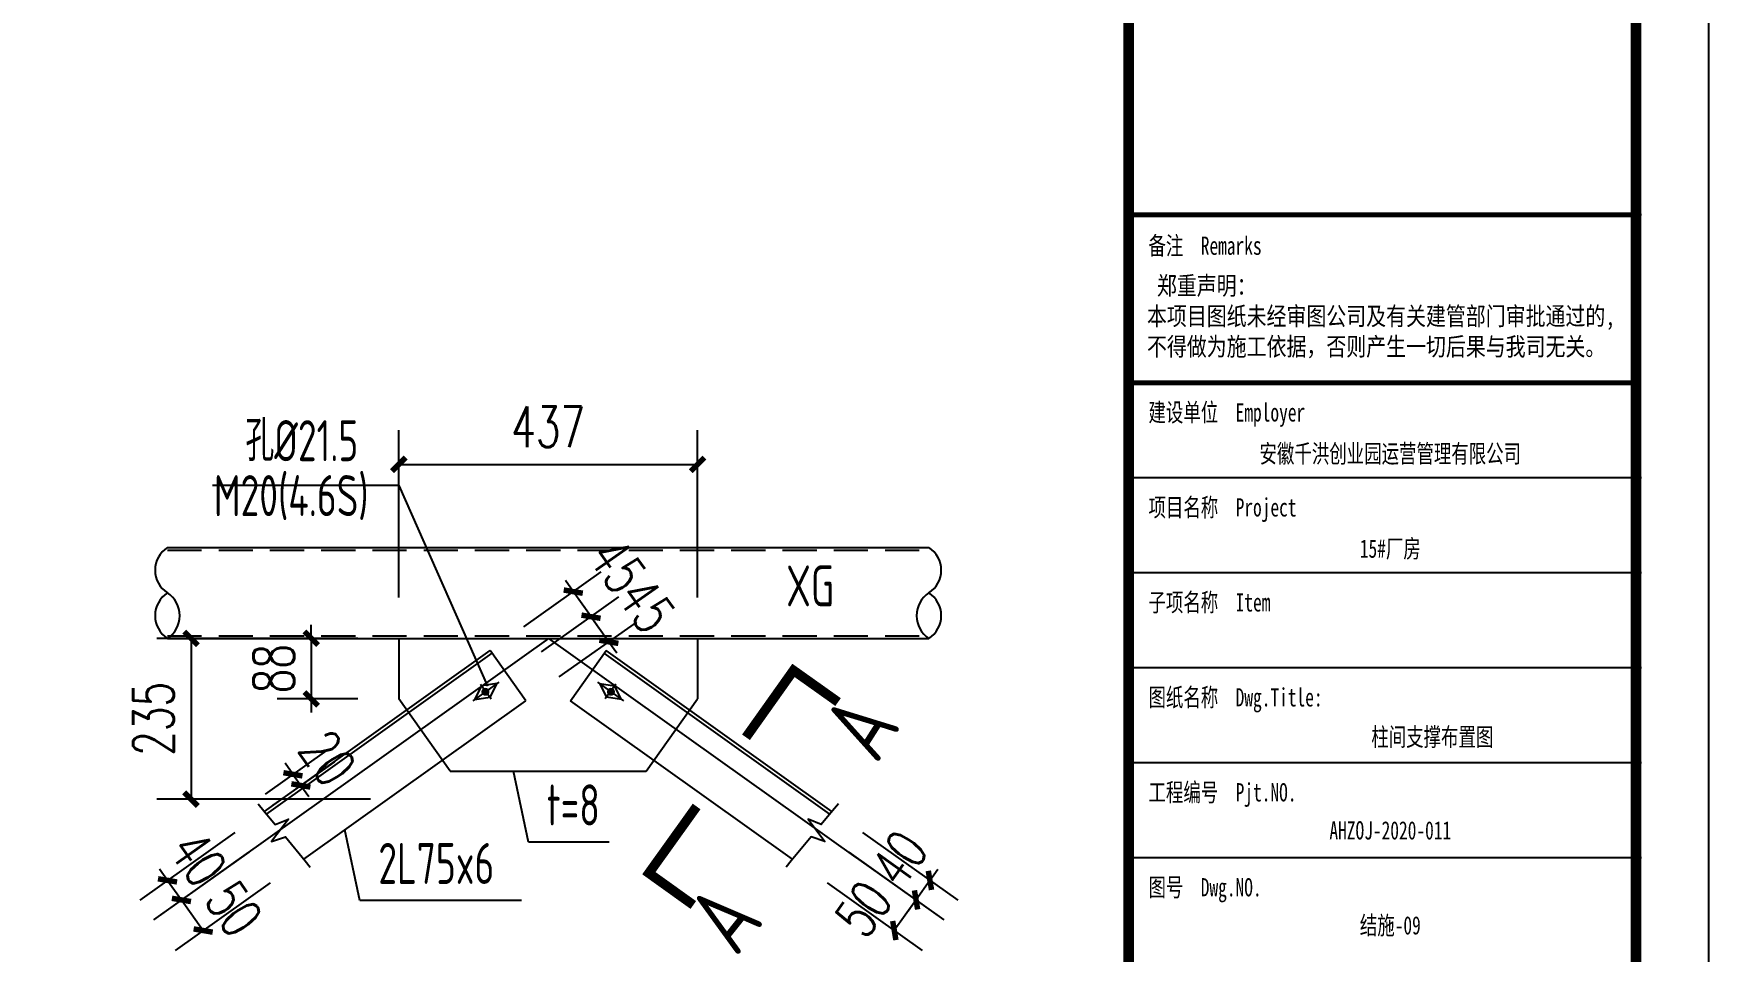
# Model space of a CAD drawing. Extents: x 177291 to 1288761, y 177638 to 322898.
# Drawn here: x 874348 to 898858, y 194538 to 207971 of the extents above; entities that cross this region are included whole.
import ezdxf
from ezdxf.enums import TextEntityAlignment as Align

# ---------------------------------------------------------------- set-up
doc = ezdxf.new("R2010")
doc.units = 0
doc.header["$LTSCALE"] = 1000
doc.linetypes.add('DASHED', pattern=[0.75, 0.5, -0.25])
for name, color, linetype in [('AXIS', 3, 'Continuous'), ('DOTE', 1, 'Continuous'), ('PUB_TEXT', 7, 'Continuous'), ('PUB_TITLE', 4, 'Continuous'), ('SC', 3, 'Continuous'), ('TEXT', 7, 'Continuous'), ('XG', 6, 'Continuous'), ('粗线', 5, 'Continuous')]:
    doc.layers.add(name, color=color, linetype=linetype)
doc.styles.add('_gyy_title_ST', font='', dxfattribs={"width": 0.8})
doc.styles.add('_TCH_DIM_T3', font='SIMPLEX', dxfattribs={"width": 0.705882, "bigfont": 'GBCBIG'})
doc.styles.add('TSS-CTXT', font='tssdeng.shx', dxfattribs={"width": 0.8, "bigfont": 'gbcbig.shx'})
doc.styles.add('TSSD_Label', font='tssdeng.shx', dxfattribs={"width": 0.7, "bigfont": 'hztxt.shx'})
doc.styles.get('_gyy_title_ST').set_extended_font_data('SimSun')
doc.dimstyles.new('TCH-200-10', dxfattribs={"dimtxt": 595, "dimasz": 200, "dimexe": 500, "dimexo": 600, "dimgap": 252.5, "dimtad": 1, "dimdec": 0, "dimlfac": 0.1, "dimzin": 0, "dimdsep": 46, "dimtxsty": '_TCH_DIM_T3', "dimblk": 'ARCHTICK', "dimcen": 0.09, "dimclrd": 124, "dimclre": 124, "dimclrt": 7, "dimazin": 2, "dimtfac": 1, "dimtdec": 0, "dimtix": 1, "dimtmove": 2, "dimatfit": 3, "dimfxl": 1, "dimtolj": 1, "dimtzin": 0, "dimarcsym": 0})

# ---------------------------------------------------------------- blocks, each defined once
blk = doc.blocks.new('_ArchTick')
at = {"color": 0, "linetype": 'ByBlock', "const_width": 0.4}
blk.add_lwpolyline([(-0.5, -0.5), (0.5, 0.5)], dxfattribs=at)
blk = doc.blocks.new('*D1607')
at = {"layer": 'AXIS', "color": 124, "lineweight": -2, "transparency": 16777216}
for p, q in [((877296, 196279), (875902, 195289)), ((877498, 195994), (876104, 195004)), ((876309, 195579), (876193, 195742)), ((876309, 195579), (876512, 195293)), ((876512, 195293), (876628, 195130))]:
    blk.add_line(p, q, dxfattribs=at)
at = {"layer": 'Defpoints', "color": 0, "transparency": 16777216}
for p in [(877785, 196626, 101462), (877988, 196341, 101464), (876512, 195293)]:
    blk.add_point(p, dxfattribs=at)
at = {"layer": 'AXIS', "color": 124, "lineweight": -2, "transparency": 16777216, "xscale": 200, "yscale": 200, "zscale": 200}
for p, rotation in [((876309, 195579), 305.3774153903356), ((876512, 195293), 125.3774153903356)]:
    blk.add_blockref('_ArchTick', p, dxfattribs=dict(at, rotation=rotation))
at = {"layer": 'AXIS', "color": 7, "transparency": 16777216, "insert": (876758, 195897), "char_height": 595, "attachment_point": 5, "rotation": 305.3774, "style": '_TCH_DIM_T3'}
blk.add_mtext('\\A1;40', dxfattribs=at)
blk = doc.blocks.new('*D1608')
at = {"layer": 'AXIS', "color": 124, "lineweight": -2, "transparency": 16777216}
for p, q in [((877495, 195991), (876104, 195004)), ((877813, 195542), (876423, 194555)), ((876512, 195293), (876830, 194845))]:
    blk.add_line(p, q, dxfattribs=at)
at = {"layer": 'Defpoints', "color": 0, "transparency": 16777216}
for p in [(877984, 196338, 101462), (878302, 195890, 101465), (876830, 194845)]:
    blk.add_point(p, dxfattribs=at)
at = {"layer": 'AXIS', "color": 124, "lineweight": -2, "transparency": 16777216, "xscale": 200, "yscale": 200, "zscale": 200}
for p, rotation in [((876512, 195293), 125.3774153904201), ((876830, 194845), 305.3774153904201)]:
    blk.add_blockref('_ArchTick', p, dxfattribs=dict(at, rotation=rotation))
at = {"layer": 'AXIS', "color": 7, "transparency": 16777216, "insert": (877279, 195163), "char_height": 595, "attachment_point": 5, "rotation": 305.3774, "style": '_TCH_DIM_T3'}
blk.add_mtext('\\A1;50', dxfattribs=at)
blk = doc.blocks.new('*D1609')
at = {"layer": 'AXIS', "color": 124, "lineweight": -2, "transparency": 16777216}
for p, q in [((878634, 197479), (877737, 196841)), ((878750, 197316), (877852, 196678)), ((878144, 197131), (878028, 197294)), ((878144, 197131), (878260, 196968)), ((878260, 196968), (878376, 196805))]:
    blk.add_line(p, q, dxfattribs=at)
at = {"layer": 'Defpoints', "color": 0, "transparency": 16777216}
for p in [(879123, 197827, 102970), (879239, 197664, 102971), (878260, 196968)]:
    blk.add_point(p, dxfattribs=at)
at = {"layer": 'AXIS', "color": 124, "lineweight": -2, "transparency": 16777216, "xscale": 200, "yscale": 200, "zscale": 200}
for p, rotation in [((878144, 197131), 305.4123468731784), ((878260, 196968), 125.4123468731784)]:
    blk.add_blockref('_ArchTick', p, dxfattribs=dict(at, rotation=rotation))
at = {"layer": 'AXIS', "color": 7, "transparency": 16777216, "insert": (878650, 197368), "char_height": 595, "attachment_point": 5, "rotation": 305.4123, "style": '_TCH_DIM_T3'}
blk.add_mtext('\\A1;20', dxfattribs=at)
blk = doc.blocks.new('*D1629')
at = {"layer": 'AXIS', "color": 124, "lineweight": -2, "transparency": 16777216}
for p, q in [((878412, 199120), (878412, 199320)), ((879093, 199120), (877912, 199120)), ((878412, 199120), (878412, 198235)), ((879093, 198235), (877912, 198235)), ((878412, 198235), (878412, 198035))]:
    blk.add_line(p, q, dxfattribs=at)
at = {"layer": 'Defpoints', "color": 0, "transparency": 16777216}
for p in [(879693, 199120, 103849), (878412, 198235), (879693, 198235, 103563)]:
    blk.add_point(p, dxfattribs=at)
at = {"layer": 'AXIS', "color": 124, "lineweight": -2, "transparency": 16777216, "xscale": 200, "yscale": 200, "zscale": 200}
for p, rotation in [((878412, 199120), 270), ((878412, 198235), 90)]:
    blk.add_blockref('_ArchTick', p, dxfattribs=dict(at, rotation=rotation))
at = {"layer": 'AXIS', "color": 7, "transparency": 16777216, "insert": (877862, 198677), "char_height": 595, "attachment_point": 5, "rotation": 90, "style": '_TCH_DIM_T3'}
blk.add_mtext('\\A1;88', dxfattribs=at)
blk = doc.blocks.new('*D1610')
at = {"layer": 'AXIS', "color": 124, "lineweight": -2, "transparency": 16777216}
for p, q in [((879693, 199720), (879693, 202166)), ((884065, 199720), (884065, 202166)), ((879693, 201666), (884065, 201666))]:
    blk.add_line(p, q, dxfattribs=at)
at = {"layer": 'Defpoints', "color": 0, "transparency": 16777216}
for p in [(884065, 201666), (879693, 199120, 103849), (884065, 199120, 103849)]:
    blk.add_point(p, dxfattribs=at)
at = {"layer": 'AXIS', "color": 124, "lineweight": -2, "transparency": 16777216, "xscale": 200, "yscale": 200, "zscale": 200, "rotation": 180}
blk.add_blockref('_ArchTick', (879693, 201666), dxfattribs=at)
at = {"layer": 'AXIS', "color": 124, "lineweight": -2, "transparency": 16777216, "xscale": 200, "yscale": 200, "zscale": 200}
blk.add_blockref('_ArchTick', (884065, 201666), dxfattribs=at)
at = {"layer": 'AXIS', "color": 7, "transparency": 16777216, "insert": (881879, 202216), "char_height": 595, "attachment_point": 5, "style": '_TCH_DIM_T3'}
blk.add_mtext('\\A1;437', dxfattribs=at)
blk = doc.blocks.new('*D1611')
at = {"layer": 'AXIS', "color": 124, "lineweight": -2, "transparency": 16777216}
for p, q in [((878523, 199120), (876153, 199120)), ((876653, 199120), (876653, 196767)), ((879277, 196767), (876153, 196767))]:
    blk.add_line(p, q, dxfattribs=at)
at = {"layer": 'Defpoints', "color": 0, "transparency": 16777216}
for p in [(879123, 199120, 103849), (876653, 196767), (879877, 196767, 102975)]:
    blk.add_point(p, dxfattribs=at)
at = {"layer": 'AXIS', "color": 124, "lineweight": -2, "transparency": 16777216, "xscale": 200, "yscale": 200, "zscale": 200}
for p, rotation in [((876653, 199120), 90), ((876653, 196767), 270)]:
    blk.add_blockref('_ArchTick', p, dxfattribs=dict(at, rotation=rotation))
at = {"layer": 'AXIS', "color": 7, "transparency": 16777216, "insert": (876103, 197943), "char_height": 595, "attachment_point": 5, "rotation": 90, "style": '_TCH_DIM_T3'}
blk.add_mtext('\\A1;235', dxfattribs=at)
blk = doc.blocks.new('*D1612')
at = {"layer": 'AXIS', "color": 124, "lineweight": -2, "transparency": 16777216}
for p, q in [((881521, 199289), (882653, 200093)), ((882246, 199804), (882130, 199967)), ((882506, 199437), (882246, 199804)), ((881782, 198922), (882914, 199726)), ((882506, 199437), (882622, 199274))]:
    blk.add_line(p, q, dxfattribs=at)
at = {"layer": 'Defpoints', "color": 0, "transparency": 16777216}
for p in [(882246, 199804), (881032, 198942, 102714), (881293, 198575, 103506)]:
    blk.add_point(p, dxfattribs=at)
at = {"layer": 'AXIS', "color": 124, "lineweight": -2, "transparency": 16777216, "xscale": 200, "yscale": 200, "zscale": 200}
for p, rotation in [((882246, 199804), 305.3774153900254), ((882506, 199437), 125.3774153900254)]:
    blk.add_blockref('_ArchTick', p, dxfattribs=dict(at, rotation=rotation))
at = {"layer": 'AXIS', "color": 7, "transparency": 16777216, "insert": (882893, 200186), "char_height": 595, "attachment_point": 5, "rotation": 305.3774, "style": '_TCH_DIM_T3'}
blk.add_mtext('\\A1;45', dxfattribs=at)
blk = doc.blocks.new('*D1613')
at = {"layer": 'AXIS', "color": 124, "lineweight": -2, "transparency": 16777216}
for p, q in [((881782, 198922), (882914, 199726)), ((882506, 199437), (882390, 199600)), ((882042, 198555), (883174, 199359)), ((882506, 199437), (882767, 199070)), ((882767, 199070), (882883, 198907))]:
    blk.add_line(p, q, dxfattribs=at)
at = {"layer": 'Defpoints', "color": 0, "transparency": 16777216}
for p in [(882767, 199070), (881293, 198575, 103506), (881553, 198208, 102718)]:
    blk.add_point(p, dxfattribs=at)
at = {"layer": 'AXIS', "color": 124, "lineweight": -2, "transparency": 16777216, "xscale": 200, "yscale": 200, "zscale": 200}
for p, rotation in [((882506, 199437), 305.3774153909487), ((882767, 199070), 125.3774153909487)]:
    blk.add_blockref('_ArchTick', p, dxfattribs=dict(at, rotation=rotation))
at = {"layer": 'AXIS', "color": 7, "transparency": 16777216, "insert": (883317, 199606), "char_height": 595, "attachment_point": 5, "rotation": 305.3774, "style": '_TCH_DIM_T3'}
blk.add_mtext('\\A1;45', dxfattribs=at)
blk = doc.blocks.new('*D1614')
at = {"layer": 'AXIS', "color": 124, "lineweight": -2, "transparency": 16777216}
for p, q in [((886478, 196279), (887872, 195289)), ((886276, 195994), (887670, 195004)), ((887465, 195579), (887580, 195742)), ((887465, 195579), (887262, 195293)), ((887262, 195293), (887146, 195130))]:
    blk.add_line(p, q, dxfattribs=at)
at = {"layer": 'Defpoints', "color": 0, "transparency": 16777216}
for p in [(885989, 196626, 101462), (885786, 196341, 101464), (887262, 195293)]:
    blk.add_point(p, dxfattribs=at)
at = {"layer": 'AXIS', "color": 124, "lineweight": -2, "transparency": 16777216, "xscale": 200, "yscale": 200, "zscale": 200}
for p, rotation in [((887465, 195579), 234.6225846096644), ((887262, 195293), 54.62258460966439)]:
    blk.add_blockref('_ArchTick', p, dxfattribs=dict(at, rotation=rotation))
at = {"layer": 'AXIS', "color": 7, "transparency": 16777216, "insert": (887016, 195897), "char_height": 595, "attachment_point": 5, "rotation": 54.6226, "style": '_TCH_DIM_T3'}
blk.add_mtext('\\A1;40', dxfattribs=at)
blk = doc.blocks.new('*D1615')
at = {"layer": 'AXIS', "color": 124, "lineweight": -2, "transparency": 16777216}
for p, q in [((886279, 195991), (887670, 195004)), ((885961, 195542), (887351, 194555)), ((887262, 195293), (886944, 194845))]:
    blk.add_line(p, q, dxfattribs=at)
at = {"layer": 'Defpoints', "color": 0, "transparency": 16777216}
for p in [(885790, 196338, 101462), (885472, 195890, 101465), (886944, 194845)]:
    blk.add_point(p, dxfattribs=at)
at = {"layer": 'AXIS', "color": 124, "lineweight": -2, "transparency": 16777216, "xscale": 200, "yscale": 200, "zscale": 200}
for p, rotation in [((887262, 195293), 54.62258460957983), ((886944, 194845), 234.6225846095798)]:
    blk.add_blockref('_ArchTick', p, dxfattribs=dict(at, rotation=rotation))
at = {"layer": 'AXIS', "color": 7, "transparency": 16777216, "insert": (886495, 195163), "char_height": 595, "attachment_point": 5, "rotation": 54.6226, "style": '_TCH_DIM_T3'}
blk.add_mtext('\\A1;50', dxfattribs=at)

msp = doc.modelspace()

# ---------------------------------------------------------------- linework, layer by layer
for p, q in [((879693.39, 199119.53, 281.85), (879693.39, 198235.39, -4.52)), ((884064.69, 199119.53, 281.85), (884064.69, 198235.39, -4.52)), ((881156.56, 198478.45, -2.26), (880777.23, 198206.64, -2.26)), ((880804.32, 198226.06, -2.26), (880908.65, 198423.83, -2.26)), ((880889.23, 198450.93, -2.26), (881044.55, 198234.17, -2.26)), ((881129.47, 198459.04, -2.26), (880908.65, 198423.83, -2.26)), ((881129.47, 198459.04, -2.26), (881025.14, 198261.26, -2.26)), ((882601.52, 198478.45, -2.26), (882980.86, 198206.64, -2.26)), ((882628.61, 198459.04, -2.26), (882849.43, 198423.83, -2.26)), ((882628.61, 198459.04, -2.26), (882732.94, 198261.26, -2.26)), ((882868.85, 198450.93, -2.26), (882713.53, 198234.17, -2.26)), ((882953.76, 198226.06, -2.26), (882849.43, 198423.83, -2.26)), ((880446.68, 197175.9), (879693.39, 198235.39, -4.52)), ((880804.32, 198226.06, -2.26), (881025.14, 198261.26, -2.26)), ((882953.76, 198226.06, -2.26), (882732.94, 198261.26, -2.26)), ((883311.4, 197175.9), (884064.69, 198235.39, -4.52)), ((880446.68, 197175.9), (883311.4, 197175.9))]:
    msp.add_line(p, q)
at = {"const_width": 50, "elevation": -2.26}
for points in [[(880984.22, 198361.63, 1), (880936.93, 198314.65, 1.00295918), (880984.22, 198361.63)], [(882773.86, 198361.63, -1), (882821.15, 198314.65, -1.00295918), (882773.86, 198361.63)]]:
    msp.add_lwpolyline(points, format="xyb", dxfattribs=at)
at = {"layer": 'AXIS'}
for p, q in [((879696.13, 201356.28, -1266.06), (876966.13, 201356.28, -1266.06)), ((880997.38, 198422.84, -1266.06), (879696.13, 201356.28, -1266.06)), ((881588.62, 196138.64, -100970.55), (881369.2, 197175.9)), ((879124.75, 195282.69, -103043.88), (878905.34, 196319.95, -2073.33)), ((882769.47, 196138.64, -100970.55), (881588.62, 196138.64, -100970.55)), ((881486.45, 195282.69, -103043.88), (879124.75, 195282.69, -103043.88))]:
    msp.add_line(p, q, dxfattribs=at)
at = {"layer": 'DOTE'}
for p in [(877390.33, 195913.21, -2972.53), (886383.52, 195913.21, -2972.53)]:
    msp.add_line(p, (881886.93, 199119.53, -792.33), dxfattribs=at)
at = {"layer": 'PUB_TITLE'}
for p, q in [((897876.12, 205318.52), (890392.97, 205318.52)), ((897876.12, 201470.04), (890392.97, 201470.04)), ((897876.12, 200080.32), (890392.97, 200080.32)), ((897876.12, 198690.59), (890392.97, 198690.59)), ((897876.12, 197300.86), (890392.97, 197300.86)), ((897876.12, 195911.13), (890392.97, 195911.13))]:
    msp.add_line(p, q, dxfattribs=at)
msp.add_lwpolyline([(809660.89, 240960.27), (898858.27, 240960.27), (898858.27, 177959.98), (809660.89, 177959.98)], close=True, dxfattribs=at)
at = {"layer": 'PUB_TITLE', "const_width": 159.09}
for points in [[(812312.42, 179020.59), (812312.42, 239899.66), (897797.66, 239899.66), (897797.66, 179020.59)], [(890373.38, 239899.66), (897797.66, 239899.66), (897797.66, 179020.59), (890373.38, 179020.59)]]:
    msp.add_lwpolyline(points, close=True, dxfattribs=at)
at = {"layer": 'PUB_TITLE', "const_width": 74.83}
for points in [[(890392.97, 205318.52), (897876.12, 205318.52)], [(890392.97, 202859.77), (897876.12, 202859.77)]]:
    msp.add_lwpolyline(points, dxfattribs=at)
at = {"layer": 'SC', "extrusion": (0.0037, 0.008783, 0.999955)}
for p, q in [((877727.14, 196585.19, -2396.47), (881032.01, 198941.74, -794.08)), ((877758.55, 196547.21, -2385.83), (881060.47, 198901.65, -784.88)), ((881553.07, 198207.93), (881032.01, 198941.74, -4.52)), ((881553.07, 198207.93), (881032.01, 198941.74, -4.52)), ((878302.19, 195889.87, -2365.78), (881553.07, 198207.93, -789.57))]:
    msp.add_line(p, q, dxfattribs=at)
at = {"layer": 'SC', "extrusion": (-0.0037, 0.008783, 0.999955)}
for p, q in [((882205.01, 198207.93), (882726.07, 198941.74, -4.52)), ((882205.01, 198207.93), (882726.07, 198941.74, -4.52)), ((885999.53, 196547.21, -2385.83), (882697.61, 198901.65, -784.88)), ((886030.94, 196585.19, -2396.47), (882726.07, 198941.74, -794.08)), ((885455.9, 195889.87, -2365.78), (882205.01, 198207.93, -789.57))]:
    msp.add_line(p, q, dxfattribs=at)
at = {"layer": 'SC', "elevation": -2386.32}
for points in [[(877633.19, 196698.8), (877717.17, 196597.25), (877882.13, 196397.79), (878077.04, 196475.93), (877829.5, 196148.39), (878033.04, 196215.31), (878321.51, 195866.5), (878397.99, 195774.03)], [(886124.89, 196698.8), (886040.91, 196597.25), (885875.95, 196397.79), (885681.04, 196475.93), (885928.58, 196148.39), (885725.04, 196215.31), (885436.57, 195866.5), (885360.09, 195774.03)]]:
    msp.add_lwpolyline(points, dxfattribs=at)
at = {"layer": 'XG'}
for p, q in [((876307.84, 200449.53, 281.85), (887450.24, 200449.53, 281.85)), ((876307.84, 199119.53, 281.85), (887450.24, 199119.53, 281.85))]:
    msp.add_line(p, q, dxfattribs=at)
at = {"layer": 'XG', "linetype": 'DASHED'}
for p, q in [((876307.84, 200409.53, 281.85), (887450.24, 200409.53, 281.85)), ((876307.84, 199159.53, 281.85), (887450.24, 199159.53, 281.85))]:
    msp.add_line(p, q, dxfattribs=at)
at = {"layer": 'XG'}
for centre, start, end in [((876522.86, 200117.03, 281.85), 122.890409, 237.109591), ((887235.22, 200117.03, 281.85), 302.890409, 57.109591), ((876522.86, 199452.03, 281.85), 122.890409, 237.109591), ((876092.81, 199452.03, 281.85), 302.890409, 57.109591), ((887665.27, 199452.03, 281.85), 122.890409, 237.109591), ((887235.22, 199452.03, 281.85), 302.890409, 57.109591)]:
    msp.add_arc(centre, 395.97, start, end, dxfattribs=at)
at = {"layer": '粗线', "linetype": 'ByBlock', "const_width": 140, "elevation": -110431.7}
for points in [[(884773.84, 197672.72), (885468.5, 198651.21), (886120.83, 198188.1)], [(884051.16, 196660.11), (883352.45, 195684.51), (884002.85, 195218.7)]]:
    msp.add_lwpolyline(points, dxfattribs=at)

# ---------------------------------------------------------------- texts
at = {"layer": 'PUB_TEXT', "linetype": 'ByBlock', "style": 'TSS-CTXT', "width": 0.8}
for rotation, p in [(57.529437, (886448.89, 197826.36, -110431.7)), (51.488679, (884451.75, 195026.42, -110431.7))]:
    msp.add_text('A', height=1000, rotation=rotation, dxfattribs=at).set_placement(p, align=Align.MIDDLE_CENTER)
at = {"layer": 'PUB_TITLE', "style": '_gyy_title_ST', "width": 0.7}
for s, height, p in [('备注  Remarks', 267.2551, (890663.47, 204732.42)), ('建设单位  Employer', 267.2551, (890663.47, 202293.19)), ('项目名称  Project', 267.2551, (890663.47, 200903.46)), ('子项名称  Item', 267.255, (890663.47, 199513.74)), ('图纸名称  Dwg.Title:', 267.2551, (890663.47, 198124.01)), ('工程编号  Pjt.NO.', 267.2551, (890663.47, 196734.28)), ('图号  Dwg.NO.', 267.2551, (890663.47, 195344.55))]:
    msp.add_text(s, height=height, dxfattribs=at).set_placement(p)
at = {"layer": 'PUB_TITLE', "color": 2, "style": '_gyy_title_ST', "width": 0.7}
for s, height, p in [('安徽千洪创业园运营管理有限公司', 267.2551, (894201.85, 201689.78)), ('15#厂房', 267.255, (894201.85, 200300.05))]:
    msp.add_text(s, height=height, dxfattribs=at).set_placement(p, align=Align.CENTER)
at = {"layer": 'PUB_TITLE', "color": 6, "style": '_gyy_title_ST', "width": 0.7}
for s, height, p in [('柱间支撑布置图', 267.255, (894816.92, 197545.27)), ('AHZOJ-2020-011', 267.2551, (894201.85, 196177.52))]:
    msp.add_text(s, height=height, dxfattribs=at).set_placement(p, align=Align.CENTER)
at = {"layer": 'PUB_TITLE', "color": 7, "style": '_gyy_title_ST', "width": 0.7}
msp.add_text('结施-09', height=267.255, dxfattribs=at).set_placement((894201.85, 194787.79), align=Align.CENTER)
at = {"layer": 'PUB_TITLE', "insert": (890641.13, 204414.76), "char_height": 267.2551, "width": 8552.1722, "attachment_point": 1, "style": '_gyy_title_ST'}
msp.add_mtext(' 郑重声明：\\P本项目图纸未经审图公司及有关建管部门审批通过的,\\P不得做为施工依据，否则产生一切后果与我司无关。', dxfattribs=at)
at = {"layer": 'TEXT', "style": 'TSSD_Label', "width": 0.7}
for s, p in [('孔%%c21.5', (877449.63, 201532.78, -1266.06)), ('M20(4.6S)', (876986.72, 200729.28, -1266.06)), ('t=8', (881857.3, 196202.98, -100970.55)), ('2L75x6', (879393.43, 195347.03, -103043.88))]:
    msp.add_text(s, height=600, dxfattribs=at).set_placement(p, align=Align.BOTTOM_LEFT)
msp.add_text('XG', height=600, dxfattribs=at).set_placement((885361.63, 199588.28, -34917.14))

# ---------------------------------------------------------------- dimensions: what is measured, and where the dimension line sits
at = {"layer": 'AXIS'}
dim = msp.add_linear_dim(base=(884064.69, 201665.78, -103567.37), p1=(879693.39, 199119.53, 281.85), p2=(884064.69, 199119.53, 281.85), dimstyle='TCH-200-10', dxfattribs=at)
dim.commit()
dim.dimension.update_dxf_attribs({"geometry": '*D1610', "text_midpoint": (881879.04, 202215.78, -103567.37)})
for base, p2, angle, picture, middle in [((882245.74, 199803.57, -103507.88), (881032.01, 198941.74, -794.08), 125.377415, '*D1612', (882892.63, 200186.28, -103507.88)), ((882766.8, 199069.76, -103507.88), (881553.07, 198207.93, -789.57), 305.377415, '*D1613', (883316.63, 199606.28, -103507.88))]:
    dim = msp.add_linear_dim(base=base, p1=(881292.54, 198574.83, -2.26), p2=p2, angle=angle, dimstyle='TCH-200-10', dxfattribs=at)
    dim.commit()
    dim.dimension.update_dxf_attribs({"geometry": picture, "text_midpoint": middle, "dimtype": 161})
for base, p1, p2, picture, middle in [((878411.79, 198235.39, -103567.37), (879693.39, 199119.53, 281.85), (879693.39, 198235.39, -4.52), '*D1629', (877861.79, 198677.46, -103567.37)), ((876653.13, 196767.4, -103567.37), (879123.23, 199119.53, 281.85), (879876.51, 196767.4, -592.71), '*D1611', (876103.13, 197943.46, -103567.37))]:
    dim = msp.add_linear_dim(base=base, p1=p1, p2=p2, angle=90, dimstyle='TCH-200-10', dxfattribs=at)
    dim.commit()
    dim.dimension.update_dxf_attribs({"geometry": picture, "text_midpoint": middle})
dim = msp.add_aligned_dim(p1=(879123.23, 197826.89, -597.23), p2=(879239.12, 197663.89, -596.53), distance=-1201.49, dimstyle='TCH-200-10', dxfattribs=at)
dim.commit()
dim.dimension.update_dxf_attribs({"geometry": '*D1609', "text_midpoint": (878650.21, 197367.88, -103567.38)})
for base, p1, p2, angle, text, picture, middle in [((876511.9, 195293.2, -103830.32), (877784.9, 196626.37, -2368.46), (877987.53, 196341, -2366.71), 305.377415, '40', '*D1607', (876757.71, 195896.99, -103830.32)), ((887261.96, 195293.2, -103830.32), (885988.96, 196626.37, -2368.46), (885786.32, 196341, -2366.71), 234.622585, '40', '*D1614', (887016.14, 195896.99, -103830.32)), ((876830.33, 194844.75, -103830.32), (877983.76, 196338.31, -2368.54), (878302.19, 195889.87, -2365.78), 305.377415, '50', '*D1608', (877278.77, 195163.18, -103830.32)), ((886943.53, 194844.75, -103830.32), (885790.09, 196338.31, -2368.54), (885471.67, 195889.87, -2365.78), 234.622585, '50', '*D1615', (886495.08, 195163.18, -103830.32))]:
    dim = msp.add_linear_dim(base=base, p1=p1, p2=p2, angle=angle, text=text, dimstyle='TCH-200-10', dxfattribs=at)
    dim.commit()
    dim.dimension.update_dxf_attribs({"geometry": picture, "text_midpoint": middle, "dimtype": 161})

doc.saveas('drawing.dxf')
